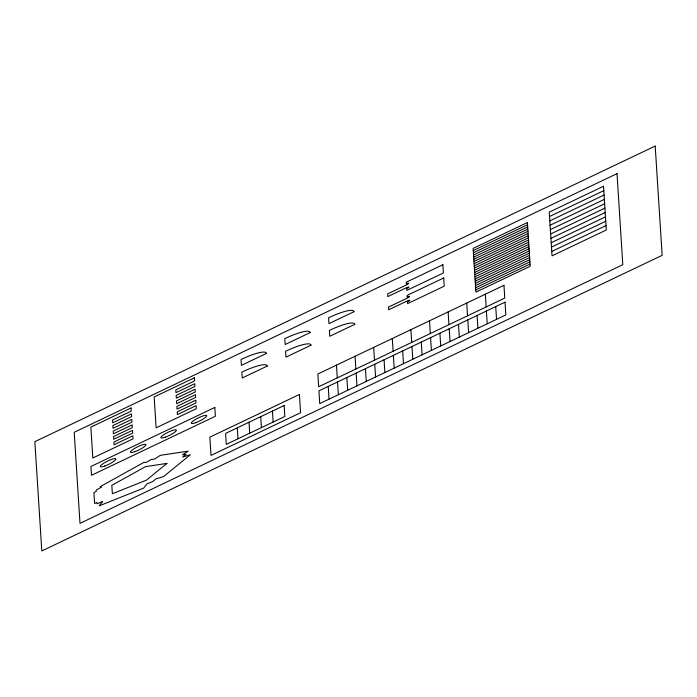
<?xml version="1.0" encoding="UTF-8"?>
<svg xmlns="http://www.w3.org/2000/svg" width="697" height="697" viewBox="0 0 697 697"><rect width="100%" height="100%" fill="white"/><g stroke="black" fill="none" stroke-linecap="round" stroke-linejoin="round"><path stroke-width="1.05" d="M473.272 250.589L527.551 224.722M473.411 252.776L527.69 226.908M549.524 216.506L603.802 190.647M473.551 254.963L527.829 229.095M473.69 257.149L527.969 231.282M549.802 220.879L604.081 195.012M473.829 259.328L528.108 233.469M473.969 261.514L528.248 235.656M550.081 225.253L604.36 199.386M474.108 263.701L528.387 237.843M474.248 265.888L528.526 240.021M550.36 229.618L604.639 203.759M474.387 268.075L528.666 242.207M474.526 270.262L528.805 244.394M550.639 233.992L604.918 208.133M474.666 272.449L528.945 246.581M474.805 274.627L529.084 248.768M550.918 238.365L605.196 212.498M474.945 276.814L529.223 250.955M475.075 279L529.363 253.142M551.196 242.739L605.475 216.872M475.215 281.187L529.502 255.32M475.354 283.374L529.642 257.507M551.466 247.104L605.754 221.245M475.493 285.561L529.781 259.693M475.633 287.748L529.912 261.88M551.745 251.478L606.033 225.61M475.772 289.926L530.051 264.067M495.724 306.602L496.534 319.348M485.347 294.195L486.157 306.941M486.419 311.036L487.229 323.783M477.114 315.471L477.924 328.217M466.737 303.064L467.548 315.811M467.809 319.906L468.619 332.652M458.504 324.34L459.314 337.087M448.127 311.925L448.938 324.68M449.199 328.766L450.009 341.521M439.894 333.201L440.704 345.956M429.518 320.794L430.328 333.549M430.589 337.636L431.399 350.391M421.284 342.07L422.094 354.825M410.908 329.664L411.718 342.41M411.979 346.505L412.79 359.251M402.674 350.94L403.485 363.686M392.298 338.533L393.108 351.279M393.369 355.374L394.18 368.121M384.064 359.809L384.875 372.555M373.688 347.402L374.498 360.149M374.759 364.243L375.57 376.99M365.455 368.678L366.265 381.425M355.078 356.263L355.888 369.018M356.15 373.113L356.96 385.859M346.845 377.539L347.655 390.294M336.468 365.132L337.278 377.887M337.54 381.973L338.35 394.729M328.235 386.408L329.045 399.163M272.431 411.082L273.128 422.051M260.722 416.667L261.419 427.627M249.012 422.243L249.709 433.212M237.302 427.819L237.999 438.788M102.572 501.544L99.148 505.856L143.608 488.153L147.041 483.84L152.599 481.627L155.945 478.891L163.56 476.591L190.342 454.723L182.727 457.023L186.082 454.287L182.588 454.81L188.173 451.159L160.266 455.35L154.682 459.001L151.197 459.523L145.69 462.581L144.183 462.224L100.15 486.689L101.657 487.046L96.151 490.104L96.238 491.463L93.912 492.579L94.609 503.504L96.935 502.398L97.014 503.765L102.572 501.544M166.914 463.418L146.405 480.172L112.356 493.729L111.825 485.356L145.542 466.633L166.914 463.418M655.197 146.065L34.85 441.654L41.803 550.935L662.15 255.346L655.197 146.065M617.011 173.649L74.204 432.288L79.989 523.351L622.796 264.712L617.011 173.649M131.071 407.972L90.854 427.13L92.823 457.999L133.031 438.84L132.839 435.817L114.081 444.756L113.907 442.037L132.665 433.098L132.491 430.345L113.733 439.284L113.559 436.557L132.317 427.618L132.142 424.882L113.384 433.822L113.21 431.077L131.968 422.138L131.794 419.385L113.036 428.324L112.862 425.553L131.62 416.614L131.445 413.87L112.687 422.809L112.505 420.021L131.271 411.082L131.071 407.972M194.376 377.809L154.159 396.968L156.128 427.836L196.336 408.677L196.145 405.645L177.386 414.584L177.212 411.875L195.97 402.936L195.796 400.183L177.038 409.122L176.864 406.395L195.622 397.456L195.448 394.72L176.69 403.659L176.515 400.906L195.273 391.967L195.099 389.222L176.341 398.161L176.167 395.391L194.925 386.452L194.751 383.698L175.993 392.638L175.81 389.858L194.576 380.919L194.376 377.809M527.411 222.543L473.132 248.402L475.912 292.113L530.19 266.254L527.411 222.543M603.524 186.273L549.245 212.141L552.024 255.851L606.303 229.984L603.524 186.273M442.874 264.747L406.246 282.198L406.351 283.836A2.588 0.505 -26.4 0 1 408.712 283.278A2.588 0.505 -26.4 0 1 406.421 284.934L387.663 293.873L387.837 296.6L406.595 287.661A2.588 0.505 -26.4 0 1 408.956 287.103A2.588 0.505 -26.4 0 1 406.665 288.758L406.769 290.414L443.397 272.963L442.874 264.747M266.42 353.44L241.406 365.359L241.031 359.486A27.802 5.445 -26.4 0 1 266.42 353.44M310.191 332.582L285.178 344.501L284.803 338.629A27.802 5.445 -26.4 0 1 310.191 332.582M353.963 311.725L328.949 323.643L328.575 317.771A27.802 5.445 -26.4 0 1 353.963 311.725M443.719 277.964L407.092 295.415L407.196 297.053A2.588 0.505 -26.4 0 1 409.557 296.486A2.588 0.505 -26.4 0 1 407.257 298.142L388.499 307.081L388.673 309.817L407.431 300.877A2.588 0.505 -26.4 0 1 409.792 300.311A2.588 0.505 -26.4 0 1 407.501 301.967L407.606 303.631L444.233 286.171L443.719 277.964M267.221 366.073L242.207 377.992L241.833 372.12A27.802 5.445 -26.4 0 1 267.221 366.073M310.993 345.215L285.979 357.134L285.604 351.262A27.802 5.445 -26.4 0 1 310.993 345.215M354.773 324.358L329.751 336.276L329.385 330.404A27.802 5.445 -26.4 0 1 354.773 324.358M214.807 407.449L90.932 466.476L91.49 475.284L215.373 416.266L214.807 407.449M503.957 285.326L317.858 374.001L318.668 386.748L504.767 298.072L503.957 285.326M299.414 394.476L209.849 437.15L211.008 455.402L300.573 412.72L299.414 394.476M284.141 405.506L225.593 433.403L226.29 444.364L284.838 416.466L284.141 405.506M505.029 302.167L318.921 390.843L319.74 403.589L505.839 314.913L505.029 302.167M134.948 451.647A8.66 1.699 -26.4 0 0 146.013 444.547A8.66 1.699 -26.4 0 0 133.78 448.946A8.66 1.699 -26.4 0 0 134.948 451.647M165.363 437.15A8.617 1.69 -26.4 0 0 176.376 430.075A8.617 1.69 -26.4 0 0 164.204 434.458A8.617 1.69 -26.4 0 0 165.363 437.15M195.735 422.67A8.573 1.682 -26.4 0 0 206.687 415.639A8.573 1.682 -26.4 0 0 194.576 419.995A8.573 1.682 -26.4 0 0 195.735 422.67M104.777 466.032A8.704 1.708 -26.4 0 0 115.902 458.896A8.704 1.708 -26.4 0 0 103.609 463.313A8.704 1.708 -26.4 0 0 104.777 466.032"/></g></svg>
